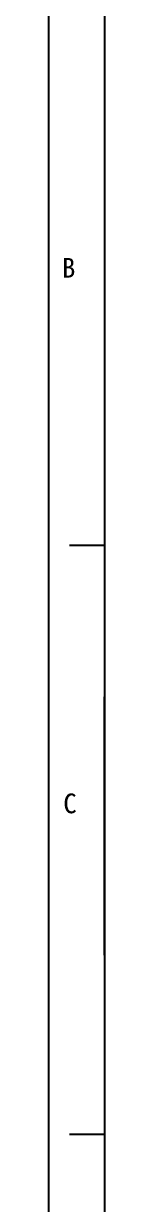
# Model space of a CAD drawing. Header units: millimetres. Extents: x 3346 to 4468, y 1053 to 1397.
# Drawn here: x 3972.2 to 3979.1, y 1176.9 to 1322.4 of the extents above; entities that cross this region are included whole.
import ezdxf

# ---------------------------------------------------------------- set-up
doc = ezdxf.new("R2010")
doc.units = ezdxf.units.MM
doc.layers.add('标 注', color=3, linetype='Continuous')
doc.styles.add('宋体', font='')
doc.styles.get('宋体').set_extended_font_data('SimSun')

msp = doc.modelspace()

# ---------------------------------------------------------------- linework, layer by layer
at = {"color": 7, "linetype": 'Continuous'}
msp.add_line((3972.1582, 1396.9748), (3972.1582, 1053.1667), dxfattribs=at)
at = {"linetype": 'Continuous'}
for p, q in [((3979.1038, 1383.46), (3979.1038, 1060.1123)), ((3979.1038, 1258.0624), (3974.7628, 1258.0624)), ((3979.1038, 1185.5099), (3974.7628, 1185.5099))]:
    msp.add_line(p, q, dxfattribs=at)
at = {"layer": '标 注', "color": 0}
msp.add_line((3979.1038, 1207.5879), (3979.1038, 1239.4307), dxfattribs=at)

# ---------------------------------------------------------------- texts
at = {"color": 4, "linetype": 'Continuous', "style": '宋体'}
for s, p in [('B', (3973.8372, 1291.0677)), ('C', (3973.9988, 1225.073))]:
    msp.add_text(s, height=2.431, dxfattribs=at).set_placement(p)

doc.saveas('drawing.dxf')
